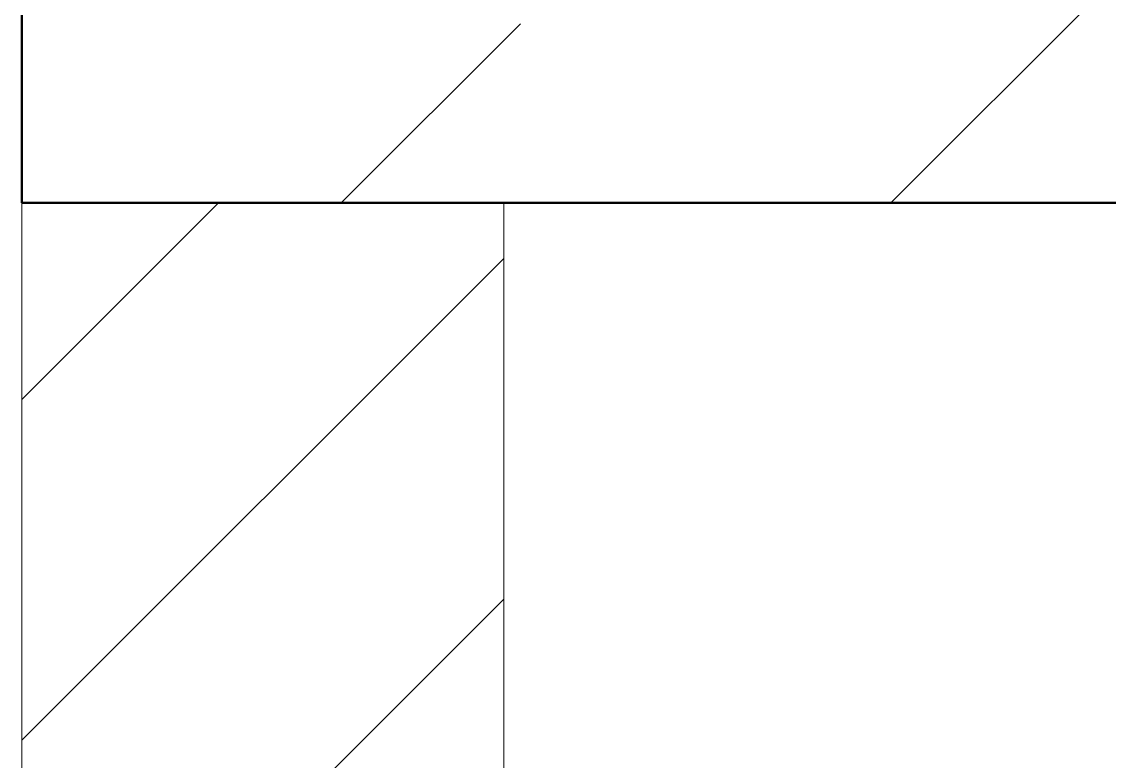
# Model space of a CAD drawing. Header units: millimetres. Extents: x -17017 to 628417, y -109036 to 199237.
# Drawn here: x 322120.7 to 322346.4, y -81398.3 to -81244.8 of the extents above; entities that cross this region are included whole.
import ezdxf

# ---------------------------------------------------------------- set-up
doc = ezdxf.new("R2010")
doc.units = ezdxf.units.MM
for name, color, linetype, lineweight in [('A-WALL-____-PATT-1', 7, 'Continuous', 9), ('A-WALL-FNSH-MCUT-1', 7, 'Continuous', 9), ('S-COLS-____-MCUT', 7, 'Continuous', 50), ('S-COLS-____-OTLN', 7, 'Continuous', 9)]:
    doc.layers.add(name, color=color, linetype=linetype, lineweight=lineweight)

# ---------------------------------------------------------------- blocks, each defined once
blk = doc.blocks.new('BSC_Колонна _Прямоугольная - 500х500-V107-АР1_План отверстий 3 этажа в осях 1-64_А-ГГ')
at = {"layer": 'S-COLS-____-OTLN'}
h = blk.add_hatch(dxfattribs=at)
h.set_pattern_fill('FP_130', color=256, style=0, pattern_type=2)
h.set_pattern_definition([(45, (-38600, -5831.04), (-114.04925, 114.04925), []), (45, (-38485.95, -5831.04), (-114.04925, 114.04925), [201.613, -40.323, 3.353, -36.97])])
h.paths.add_polyline_path([(-250, -250), (250, -250), (250, 250), (-250, 250)], flags=0)
at = {"layer": 'S-COLS-____-MCUT'}
for p, q in [((-250, 250), (-250, -250)), ((-250, -250), (250, -250))]:
    blk.add_line(p, q, dxfattribs=at)

msp = doc.modelspace()

# ---------------------------------------------------------------- hatches: boundary and pattern name
at = {"layer": 'A-WALL-____-PATT-1'}
h = msp.add_hatch(dxfattribs=at)
h.set_pattern_fill('FP_5', color=256, style=0, pattern_type=2)
h.set_pattern_definition([(45, (283770.707, -86863.456), (-35.35534, 35.35534), [])])
h.paths.add_polyline_path([(322220.71, -81532.41), (322220.71, -81282.41), (322120.71, -81282.41), (322120.71, -81532.41)], flags=0)

# ---------------------------------------------------------------- linework, layer by layer
at = {"layer": 'A-WALL-FNSH-MCUT-1'}
for p, q in [((322120.71, -81282.41), (322120.71, -81532.41)), ((322220.71, -81432.41), (322220.71, -81282.41))]:
    msp.add_line(p, q, dxfattribs=at)

# ---------------------------------------------------------------- block references
at = {"layer": 'S-COLS-____-OTLN'}
msp.add_blockref('BSC_Колонна _Прямоугольная - 500х500-V107-АР1_План отверстий 3 этажа в осях 1-64_А-ГГ', (322370.71, -81032.41), dxfattribs=at)

doc.saveas('drawing.dxf')
